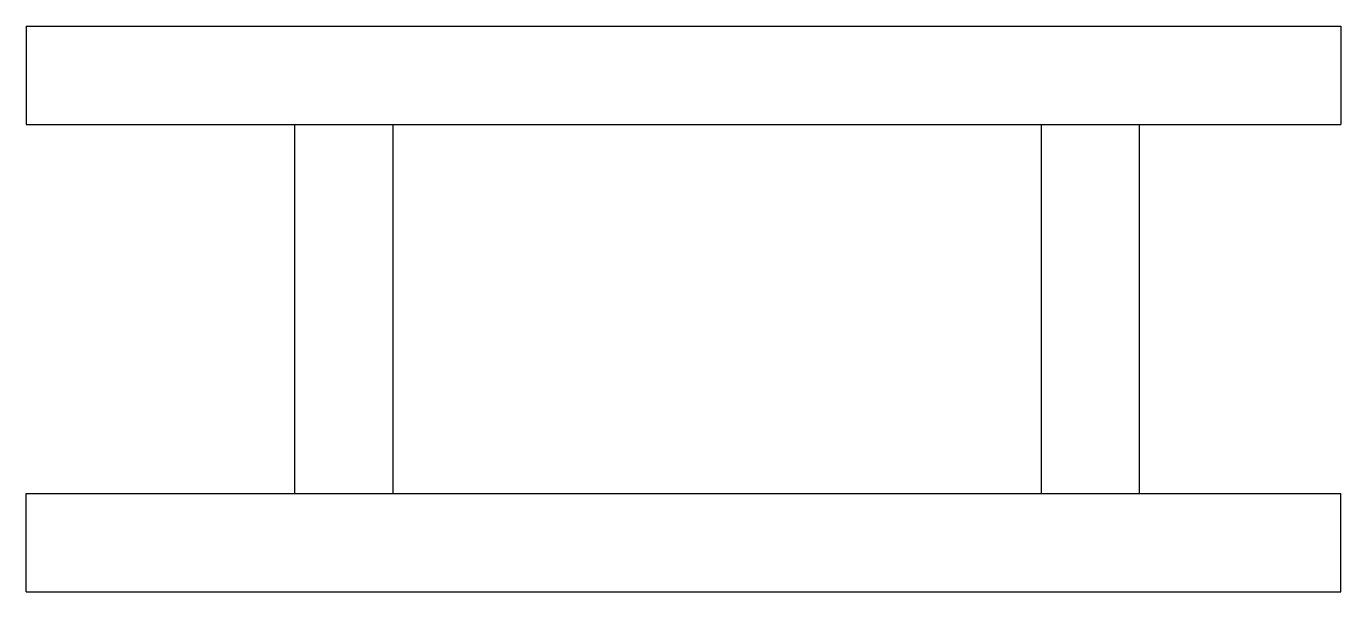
# Model space of a CAD drawing. Extents: x -674 to 664, y -288 to 288.
import ezdxf

# ---------------------------------------------------------------- set-up
doc = ezdxf.new("R2010")
doc.units = 0
doc.layers.get('0').update_dxf_attribs({"linetype": 'CONTINUOUS'})

msp = doc.modelspace()

# ---------------------------------------------------------------- linework, layer by layer
at = {"color": 7, "linetype": 'CONTINUOUS'}
for p, q in [((-674.199999, 287.5), (663.799999, 287.5)), ((-674.199999, 287.5), (-674.199999, 187.5)), ((663.799999, 287.5), (663.799999, 187.5)), ((-674.199999, 187.5), (663.799999, 187.5)), ((-401.200001, 187.5), (-401.200001, -187.5)), ((-301.200001, 187.5), (-301.200001, -187.5)), ((358.799999, 187.5), (358.799999, -187.5)), ((458.799999, 187.5), (458.799999, -187.5)), ((-674.199999, -287.5), (-674.199999, -187.5)), ((-674.199999, -187.5), (663.799999, -187.5)), ((663.799999, -287.5), (663.799999, -187.5)), ((-674.199999, -287.5), (663.799999, -287.5))]:
    msp.add_line(p, q, dxfattribs=at)

doc.saveas('drawing.dxf')
